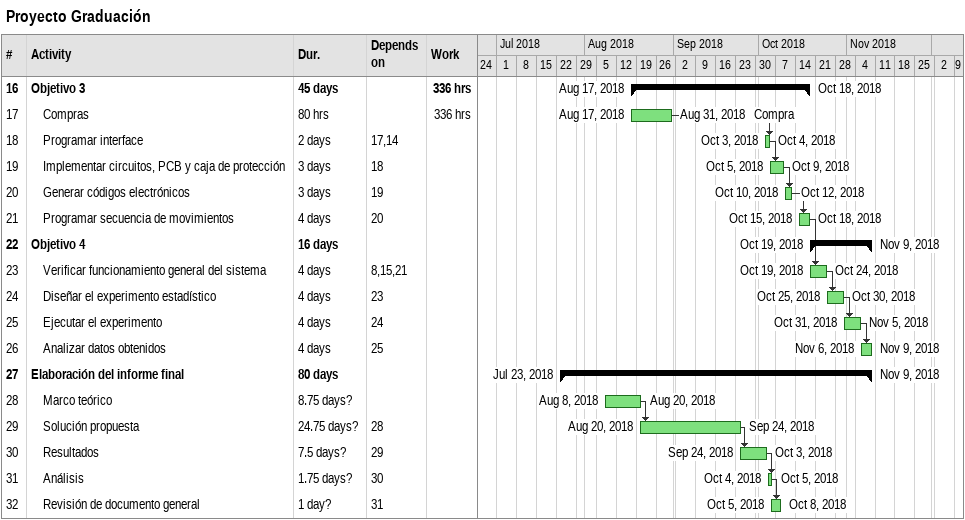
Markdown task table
Proyecto Graduación

| ID | Level | Task | Duration | Start | Finish | Predecessors | Resources | Work (h) |
|---|---|---|---|---|---|---|---|---|
| 16 | 1 | **Objetivo 3** | 45d | 2018-08-17 | 2018-10-18 |  |  | 336 |
| 17 | 2 | Compras | 80h | 2018-08-17 | 2018-08-31 |  | Compra | 336 |
| 18 | 2 | Programar interface | 2d | 2018-10-03 | 2018-10-04 | 17, 14 |  |  |
| 19 | 2 | Implementar circuitos, PCB y caja de protección | 3d | 2018-10-05 | 2018-10-09 | 18 |  |  |
| 20 | 2 | Generar códigos electrónicos | 3d | 2018-10-10 | 2018-10-12 | 19 |  |  |
| 21 | 2 | Programar secuencia de movimientos | 4d | 2018-10-15 | 2018-10-18 | 20 |  |  |
| 22 | 1 | **Objetivo 4** | 16d | 2018-10-19 | 2018-11-09 |  |  |  |
| 23 | 2 | Verificar funcionamiento general del sistema | 4d | 2018-10-19 | 2018-10-24 | 8, 15, 21 |  |  |
| 24 | 2 | Diseñar el experimento estadístico | 4d | 2018-10-25 | 2018-10-30 | 23 |  |  |
| 25 | 2 | Ejecutar el experimento | 4d | 2018-10-31 | 2018-11-05 | 24 |  |  |
| 26 | 2 | Analizar datos obtenidos | 4d | 2018-11-06 | 2018-11-09 | 25 |  |  |
| 27 | 1 | **Elaboración del informe final** | 80d | 2018-07-23 | 2018-11-09 |  |  |  |
| 28 | 2 | Marco teórico | 8.75d? | 2018-08-08 | 2018-08-20 |  |  |  |
| 29 | 2 | Solución propuesta | 24.75d? | 2018-08-20 | 2018-09-24 | 28 |  |  |
| 30 | 2 | Resultados | 7.5d? | 2018-09-24 | 2018-10-03 | 29 |  |  |
| 31 | 2 | Análisis | 1.75d? | 2018-10-04 | 2018-10-05 | 30 |  |  |
| 32 | 2 | Revisión de documento general | 1d? | 2018-10-05 | 2018-10-08 | 31 |  |  |
